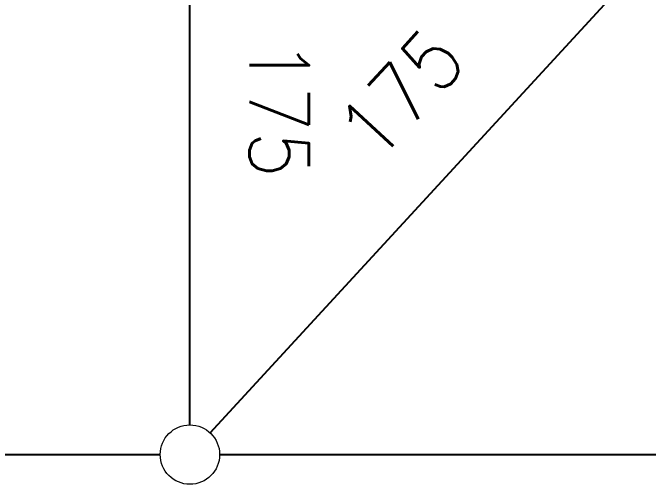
# Model space of a CAD drawing. Header units: inches. Extents: x 47316 to 59086, y 3141 to 11743.
# Drawn here: x 52920 to 52973.5, y 5822.5 to 5862.2 of the extents above; entities that cross this region are included whole.
import ezdxf

# ---------------------------------------------------------------- set-up
doc = ezdxf.new("R2010")
doc.units = ezdxf.units.IN
doc.header["$MEASUREMENT"] = 0
doc.styles.get("Standard").update_dxf_attribs({"font": ''})
doc.styles.get('Standard').set_extended_font_data('SimSun')
doc.linetypes.add('_VH_OTCON', pattern='A,0.0001,[7,VeSys.shx,S=0.1,R=0,X=0,Y=0],-0.4,[7,VeSys.shx,S=0.1,R=0,X=0,Y=0],-0.4,["X",Standard,S=1,R=0,X=-0.5,Y=-0.5],-0.0001,[7,VeSys.shx,S=0.1,R=0,X=0,Y=0],-0.4', length=1.2002)

msp = doc.modelspace()

# ---------------------------------------------------------------- linework, layer by layer
at = {"color": 0, "linetype": '_VH_OTCON', "ltscale": 5}
for p, q in [((52934.929, 5827.529), (52934.929, 5882.029)), ((52936.622, 5826.868), (52978.896, 5872.809)), ((52881.41, 5825.029), (52932.429, 5825.029)), ((52937.429, 5825.029), (53017.929, 5825.029))]:
    msp.add_line(p, q, dxfattribs=at)
at = {"color": 0, "linetype": 'Continuous', "lineweight": 15}
msp.add_circle((52934.929, 5825.029), 2.5, dxfattribs=at)

# ---------------------------------------------------------------- texts
at = {"color": 7, "linetype": '_VH_OTCON', "lineweight": 18, "ltscale": 5, "char_height": 5, "width": 12.85714, "attachment_point": 1}
for insert, rotation in [((52946.918, 5852.826), 47.3802), ((52944.929, 5859.922), 270)]:
    msp.add_mtext('\\Fromans.shx;\\W0.9000000000;\\T1.0000000000;\\o\\l175', dxfattribs=dict(at, insert=insert, rotation=rotation))

doc.saveas('drawing.dxf')
